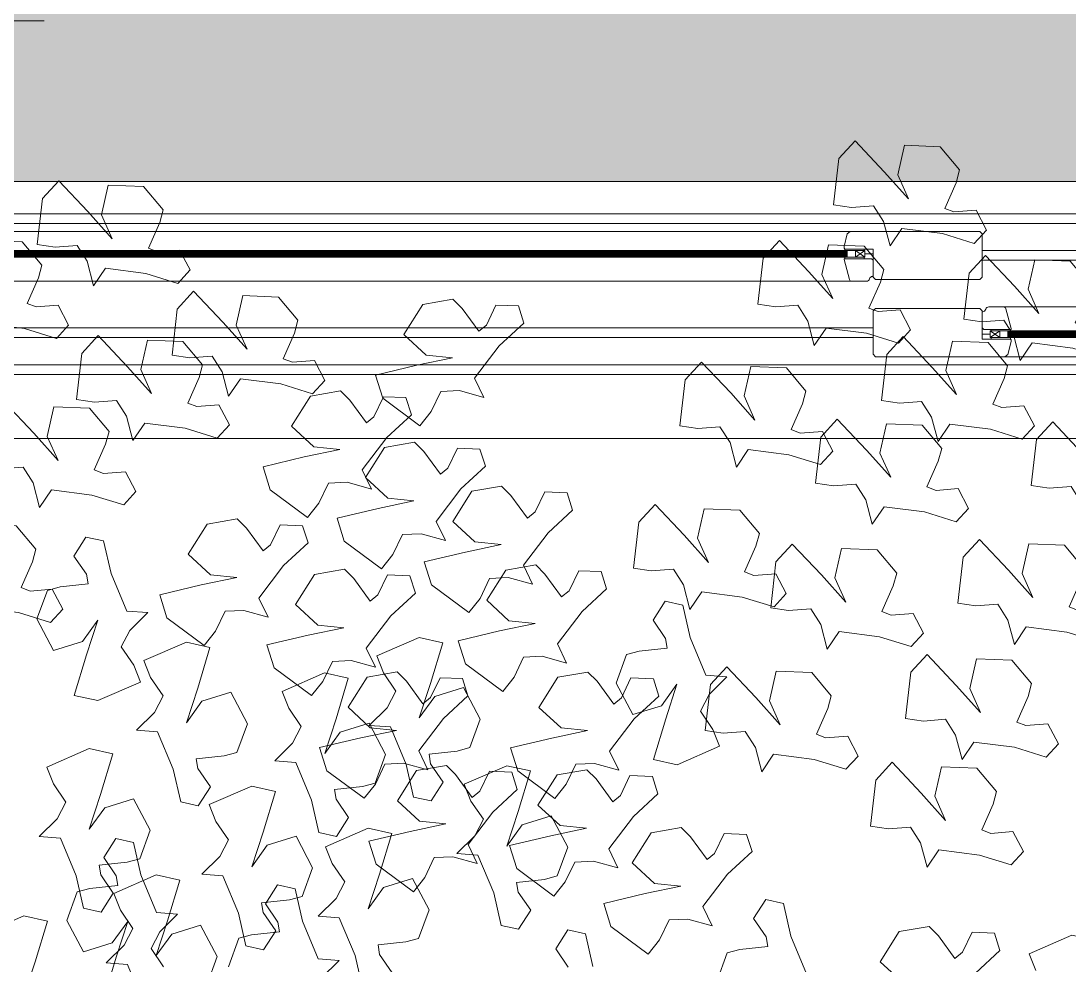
# Model space of a CAD drawing. Header units: metres. Extents: x 113 to 2416, y -346 to 476.
# Drawn here: x 222.397 to 223.05, y -167.516 to -166.929 of the extents above; entities that cross this region are included whole.
import ezdxf

# ---------------------------------------------------------------- set-up
doc = ezdxf.new("R2010")
doc.units = ezdxf.units.M
doc.linetypes.add('0', pattern=[0])
doc.layers.get('0').update_dxf_attribs({"color": 250, "linetype": '0', "lineweight": 20})
for name, color, linetype, lineweight in [('A-DOOR', 35, 'Continuous', 5), ('ARBOLES', 86, 'Continuous', 0), ('baños', 140, 'Continuous', 0), ('cristales', 131, 'Continuous', 0), ('SE-3', 253, 'Continuous', 5)]:
    doc.layers.add(name, color=color, linetype=linetype, lineweight=lineweight)
doc.styles.get("Standard").update_dxf_attribs({"font": 'arial.ttf', "height": 0.1875})

# ---------------------------------------------------------------- blocks, each defined once
blk = doc.blocks.new('TREES')
at = {"layer": 'ARBOLES', "color": 252, "true_color": 0x8da178}
for p, q in [((-0.02161, 0.17486), (-0.02471, 0.17078)), ((-0.01485, 0.16891), (-0.02161, 0.17486)), ((-0.01112, 0.1749), (-0.01194, 0.16854)), ((-0.00358, 0.17531), (-0.01112, 0.1749)), ((0.00101, 0.17078), (-0.00358, 0.17531)), ((-0.02471, 0.17078), (-0.02491, 0.16095)), ((0.00054, 0.16802), (0.00101, 0.17078)), ((-0.00918, 0.16367), (-0.01485, 0.16891)), ((-0.01194, 0.16854), (-0.00918, 0.16367)), ((-0.00134, 0.16237), (0.00054, 0.16802)), ((0.03271, 0.16734), (0.02961, 0.16326)), ((0.03947, 0.16139), (0.03271, 0.16734)), ((0.0432, 0.16738), (0.04237, 0.16102)), ((0.05074, 0.16779), (0.0432, 0.16738)), ((0.05533, 0.16326), (0.05074, 0.16779)), ((0.00066, 0.16182), (-0.00134, 0.16237)), ((0.00528, 0.16262), (0.00066, 0.16182)), ((0.00788, 0.15862), (0.00528, 0.16262)), ((0.02961, 0.16326), (0.02941, 0.15343)), ((0.05486, 0.1605), (0.05533, 0.16326)), ((-0.02491, 0.16095), (-0.02107, 0.16073)), ((-0.02107, 0.16073), (-0.01644, 0.16153)), ((-0.01644, 0.16153), (-0.014, 0.1584)), ((0.04514, 0.15615), (0.03947, 0.16139)), ((0.04237, 0.16102), (0.04514, 0.15615)), ((0.05297, 0.15485), (0.05486, 0.1605)), ((-0.014, 0.1584), (-0.01216, 0.15338)), ((0.00556, 0.15556), (0.00788, 0.15862)), ((-0.01216, 0.15338), (-0.01, 0.1573)), ((-0.01, 0.1573), (-0.00136, 0.15702)), ((-0.00136, 0.15702), (0.00556, 0.15556)), ((0.0262, 0.15372), (0.01866, 0.15331)), ((0.03079, 0.14919), (0.0262, 0.15372)), ((0.02941, 0.15343), (0.03325, 0.15321)), ((0.03325, 0.15321), (0.03788, 0.15401)), ((0.03788, 0.15401), (0.04032, 0.15089)), ((0.05497, 0.1543), (0.05297, 0.15485)), ((0.0596, 0.1551), (0.05497, 0.1543)), ((0.0622, 0.1511), (0.0596, 0.1551)), ((-0.03565, 0.15233), (-0.03874, 0.14824)), ((-0.02889, 0.14637), (-0.03565, 0.15233)), ((-0.02516, 0.15237), (-0.02598, 0.146)), ((-0.01762, 0.15277), (-0.02516, 0.15237)), ((-0.01303, 0.14824), (-0.01762, 0.15277)), ((0.00817, 0.15327), (0.00508, 0.14919)), ((0.01493, 0.14732), (0.00817, 0.15327)), ((0.01866, 0.15331), (0.01784, 0.14695)), ((0.00508, 0.14919), (0.00487, 0.13936)), ((0.03033, 0.14643), (0.03079, 0.14919)), ((0.04032, 0.15089), (0.04215, 0.14586)), ((0.04215, 0.14586), (0.04432, 0.14978)), ((0.04432, 0.14978), (0.05296, 0.1495)), ((0.05296, 0.1495), (0.05988, 0.14804)), ((0.05988, 0.14804), (0.0622, 0.1511)), ((-0.03874, 0.14824), (-0.03895, 0.13841)), ((-0.01349, 0.14549), (-0.01303, 0.14824)), ((0.02061, 0.14208), (0.01493, 0.14732)), ((0.01784, 0.14695), (0.02061, 0.14208)), ((0.07386, 0.14674), (0.07304, 0.14037)), ((0.0814, 0.14715), (0.07386, 0.14674)), ((0.08599, 0.14262), (0.0814, 0.14715)), ((-0.02321, 0.14113), (-0.02889, 0.14637)), ((-0.02598, 0.146), (-0.02321, 0.14113)), ((-0.01538, 0.13983), (-0.01349, 0.14549)), ((0.02844, 0.14078), (0.03033, 0.14643)), ((0.06337, 0.1467), (0.06028, 0.14261)), ((0.07013, 0.14075), (0.06337, 0.1467)), ((0.06028, 0.14261), (0.06008, 0.13278)), ((0.08553, 0.13986), (0.08599, 0.14262)), ((-0.00875, 0.14008), (-0.01338, 0.13928)), ((-0.00616, 0.13608), (-0.00875, 0.14008)), ((0.03044, 0.14023), (0.02844, 0.14078)), ((0.03507, 0.14103), (0.03044, 0.14023)), ((0.03766, 0.13703), (0.03507, 0.14103)), ((0.07581, 0.13551), (0.07013, 0.14075)), ((0.07304, 0.14037), (0.07581, 0.13551)), ((-0.03895, 0.13841), (-0.0351, 0.1382)), ((-0.0351, 0.1382), (-0.03048, 0.139)), ((-0.03048, 0.139), (-0.02803, 0.13587)), ((-0.01338, 0.13928), (-0.01538, 0.13983)), ((0.00487, 0.13936), (0.00872, 0.13914)), ((0.00872, 0.13914), (0.01334, 0.13994)), ((0.01334, 0.13994), (0.01579, 0.13681)), ((0.08364, 0.13421), (0.08553, 0.13986)), ((-0.02803, 0.13587), (-0.0262, 0.13084)), ((-0.00847, 0.13303), (-0.00616, 0.13608)), ((0.01579, 0.13681), (0.01762, 0.13179)), ((0.01762, 0.13179), (0.01978, 0.13571)), ((0.01978, 0.13571), (0.02843, 0.13543)), ((0.03535, 0.13397), (0.03766, 0.13703)), ((0.06212, 0.13588), (0.05458, 0.13547)), ((0.06671, 0.13135), (0.06212, 0.13588)), ((-0.10343, 0.13343), (-0.10965, 0.13172)), ((-0.10127, 0.13165), (-0.10343, 0.13343)), ((-0.0262, 0.13084), (-0.02404, 0.13476)), ((-0.02404, 0.13476), (-0.01539, 0.13448)), ((-0.01539, 0.13448), (-0.00847, 0.13303)), ((-0.00759, 0.13449), (-0.01069, 0.1304)), ((-0.00083, 0.12853), (-0.00759, 0.13449)), ((0.0029, 0.13452), (0.00207, 0.12816)), ((0.01044, 0.13493), (0.0029, 0.13452)), ((0.01502, 0.1304), (0.01044, 0.13493)), ((0.02843, 0.13543), (0.03535, 0.13397)), ((0.04409, 0.13543), (0.04099, 0.13135)), ((0.05085, 0.12948), (0.04409, 0.13543)), ((0.05458, 0.13547), (0.05376, 0.12911)), ((0.08564, 0.13366), (0.08364, 0.13421)), ((0.09027, 0.13446), (0.08564, 0.13366)), ((0.09286, 0.13046), (0.09027, 0.13446)), ((-0.10965, 0.13172), (-0.11306, 0.12498)), ((-0.09732, 0.12719), (-0.10127, 0.13165)), ((-0.09422, 0.13305), (-0.09584, 0.12864)), ((-0.08946, 0.1333), (-0.09422, 0.13305)), ((-0.08797, 0.12976), (-0.08946, 0.1333)), ((0.04099, 0.13135), (0.04079, 0.12152)), ((0.06008, 0.13278), (0.06392, 0.13257)), ((0.06392, 0.13257), (0.06855, 0.13337)), ((0.06624, 0.12859), (0.06671, 0.13135)), ((0.06855, 0.13337), (0.07099, 0.13024)), ((-0.0927, 0.1245), (-0.08797, 0.12976)), ((-0.01069, 0.1304), (-0.01089, 0.12057)), ((0.01456, 0.12764), (0.01502, 0.1304)), ((0.05652, 0.12424), (0.05085, 0.12948)), ((0.05376, 0.12911), (0.05652, 0.12424)), ((0.07099, 0.13024), (0.07282, 0.12521)), ((0.07282, 0.12521), (0.07499, 0.12914)), ((0.07499, 0.12914), (0.08363, 0.12886)), ((0.09055, 0.1274), (0.09286, 0.13046)), ((-0.09584, 0.12864), (-0.09732, 0.12719)), ((0.00484, 0.12329), (-0.00083, 0.12853)), ((0.00207, 0.12816), (0.00484, 0.12329)), ((0.01267, 0.12199), (0.01456, 0.12764)), ((0.06436, 0.12294), (0.06624, 0.12859)), ((0.08363, 0.12886), (0.09055, 0.1274)), ((-0.11306, 0.12498), (-0.10796, 0.12109)), ((-0.09726, 0.11716), (-0.0927, 0.1245)), ((-0.04966, 0.12511), (-0.05276, 0.12102)), ((-0.0429, 0.11916), (-0.04966, 0.12511)), ((-0.03917, 0.12515), (-0.04, 0.11878)), ((-0.03163, 0.12556), (-0.03917, 0.12515)), ((-0.02704, 0.12103), (-0.03163, 0.12556)), ((0.06636, 0.12239), (0.06436, 0.12294)), ((0.07098, 0.12319), (0.06636, 0.12239)), ((0.07358, 0.11919), (0.07098, 0.12319)), ((-0.10236, 0.12105), (-0.10974, 0.11876)), ((-0.10796, 0.12109), (-0.10236, 0.12105)), ((-0.05276, 0.12102), (-0.05296, 0.11119)), ((-0.02751, 0.11827), (-0.02704, 0.12103)), ((-0.01089, 0.12057), (-0.00705, 0.12035)), ((-0.00705, 0.12035), (-0.00242, 0.12116)), ((-0.00242, 0.12116), (0.00002, 0.11803)), ((0.01467, 0.12144), (0.01267, 0.12199)), ((0.0193, 0.12224), (0.01467, 0.12144)), ((0.02189, 0.11824), (0.0193, 0.12224)), ((0.04079, 0.12152), (0.04463, 0.1213)), ((0.04463, 0.1213), (0.04926, 0.1221)), ((0.04926, 0.1221), (0.0517, 0.11897)), ((-0.10974, 0.11876), (-0.11827, 0.11588)), ((-0.03723, 0.11392), (-0.0429, 0.11916)), ((-0.04, 0.11878), (-0.03723, 0.11392)), ((-0.0294, 0.11262), (-0.02751, 0.11827)), ((0.00002, 0.11803), (0.00185, 0.113)), ((0.01958, 0.11519), (0.02189, 0.11824)), ((0.02569, 0.11947), (0.02259, 0.11538)), ((0.03245, 0.11351), (0.02569, 0.11947)), ((0.03618, 0.11951), (0.03536, 0.11314)), ((0.04372, 0.11991), (0.03618, 0.11951)), ((0.04831, 0.11538), (0.04372, 0.11991)), ((0.0517, 0.11897), (0.05354, 0.11394)), ((0.05354, 0.11394), (0.0557, 0.11787)), ((0.0557, 0.11787), (0.06434, 0.11759)), ((0.07126, 0.11613), (0.07358, 0.11919)), ((-0.11827, 0.11588), (-0.11628, 0.11116)), ((-0.09494, 0.11332), (-0.09726, 0.11716)), ((-0.01986, 0.11572), (-0.02296, 0.11163)), ((-0.0131, 0.10977), (-0.01986, 0.11572)), ((-0.00937, 0.11576), (-0.01019, 0.10939)), ((-0.00183, 0.11616), (-0.00937, 0.11576)), ((0.00276, 0.11163), (-0.00183, 0.11616)), ((0.00185, 0.113), (0.00402, 0.11692)), ((0.00402, 0.11692), (0.01266, 0.11664)), ((0.01266, 0.11664), (0.01958, 0.11519)), ((0.06434, 0.11759), (0.07126, 0.11613)), ((-0.10577, 0.10929), (-0.10414, 0.11369)), ((-0.10414, 0.11369), (-0.10021, 0.11425)), ((-0.10021, 0.11425), (-0.09494, 0.11332)), ((0.02259, 0.11538), (0.02239, 0.10555)), ((0.03812, 0.10827), (0.03245, 0.11351)), ((0.04784, 0.11263), (0.04831, 0.11538)), ((-0.12535, 0.11184), (-0.13157, 0.11013)), ((-0.12319, 0.11006), (-0.12535, 0.11184)), ((-0.11614, 0.11146), (-0.11776, 0.10705)), ((-0.11628, 0.11116), (-0.10787, 0.10607)), ((-0.11138, 0.11171), (-0.11614, 0.11146)), ((-0.10989, 0.10817), (-0.11138, 0.11171)), ((-0.05296, 0.11119), (-0.04912, 0.11098)), ((-0.04912, 0.11098), (-0.04449, 0.11178)), ((-0.04449, 0.11178), (-0.04205, 0.10865)), ((-0.0274, 0.11207), (-0.0294, 0.11262)), ((-0.02277, 0.11287), (-0.0274, 0.11207)), ((-0.02296, 0.11163), (-0.02316, 0.1018)), ((-0.02017, 0.10887), (-0.02277, 0.11287)), ((0.00229, 0.10888), (0.00276, 0.11163)), ((0.03536, 0.11314), (0.03812, 0.10827)), ((0.04596, 0.10697), (0.04784, 0.11263)), ((-0.13157, 0.11013), (-0.13498, 0.10339)), ((-0.11924, 0.1056), (-0.12319, 0.11006)), ((-0.10787, 0.10607), (-0.10577, 0.10929)), ((-0.00743, 0.10452), (-0.0131, 0.10977)), ((-0.01019, 0.10939), (-0.00743, 0.10452)), ((-0.11776, 0.10705), (-0.11924, 0.1056)), ((-0.11462, 0.10291), (-0.10989, 0.10817)), ((-0.04205, 0.10865), (-0.04022, 0.10362)), ((-0.04022, 0.10362), (-0.03805, 0.10755)), ((-0.03805, 0.10755), (-0.02941, 0.10727)), ((-0.02941, 0.10727), (-0.02249, 0.10581)), ((-0.02249, 0.10581), (-0.02017, 0.10887)), ((0.00041, 0.10322), (0.00229, 0.10888)), ((0.04795, 0.10642), (0.04596, 0.10697)), ((0.05258, 0.10722), (0.04795, 0.10642)), ((0.05518, 0.10322), (0.05258, 0.10722)), ((0.02239, 0.10555), (0.02623, 0.10534)), ((0.02623, 0.10534), (0.03086, 0.10614)), ((0.03086, 0.10614), (0.0333, 0.10301)), ((-0.13498, 0.10339), (-0.12988, 0.0995)), ((-0.11918, 0.09557), (-0.11462, 0.10291)), ((-0.10869, 0.10246), (-0.11491, 0.10075)), ((-0.10654, 0.10068), (-0.10869, 0.10246)), ((-0.09473, 0.10233), (-0.09949, 0.10209)), ((-0.09324, 0.0988), (-0.09473, 0.10233)), ((-0.01932, 0.10159), (-0.01469, 0.10239)), ((-0.01469, 0.10239), (-0.01225, 0.09926)), ((0.0024, 0.10267), (0.00041, 0.10322)), ((0.00703, 0.10347), (0.0024, 0.10267)), ((0.00963, 0.09947), (0.00703, 0.10347)), ((0.0333, 0.10301), (0.03514, 0.09798)), ((0.05286, 0.10017), (0.05518, 0.10322)), ((-0.11491, 0.10075), (-0.11833, 0.09402)), ((-0.10259, 0.09622), (-0.10654, 0.10068)), ((-0.09949, 0.10209), (-0.10111, 0.09768)), ((-0.02316, 0.1018), (-0.01932, 0.10159)), ((0.03514, 0.09798), (0.0373, 0.1019)), ((0.0373, 0.1019), (0.04594, 0.10162)), ((0.04594, 0.10162), (0.05286, 0.10017)), ((-0.12428, 0.09946), (-0.13166, 0.09717)), ((-0.12988, 0.0995), (-0.12428, 0.09946)), ((-0.09796, 0.09354), (-0.09324, 0.0988)), ((-0.01225, 0.09926), (-0.01041, 0.09423)), ((-0.01041, 0.09423), (-0.00825, 0.09816)), ((-0.00825, 0.09816), (0.00039, 0.09787)), ((0.00039, 0.09787), (0.00731, 0.09642)), ((0.00731, 0.09642), (0.00963, 0.09947)), ((-0.13166, 0.09717), (-0.14019, 0.09429)), ((-0.10111, 0.09768), (-0.10259, 0.09622)), ((-0.14019, 0.09429), (-0.1382, 0.08957)), ((-0.11686, 0.09173), (-0.11918, 0.09557)), ((-0.11833, 0.09402), (-0.11323, 0.09013)), ((-0.10253, 0.08619), (-0.09796, 0.09354)), ((-0.08941, 0.09494), (-0.09563, 0.09324)), ((-0.08726, 0.09316), (-0.08941, 0.09494)), ((-0.08021, 0.09457), (-0.08183, 0.09016)), ((-0.07545, 0.09481), (-0.08021, 0.09457)), ((-0.07396, 0.09128), (-0.07545, 0.09481)), ((-0.05666, 0.09413), (-0.05976, 0.09004)), ((-0.0499, 0.08818), (-0.05666, 0.09413)), ((-0.04617, 0.09417), (-0.04699, 0.0878)), ((-0.03863, 0.09457), (-0.04617, 0.09417)), ((-0.03404, 0.09004), (-0.03863, 0.09457)), ((0.03059, 0.09363), (0.02305, 0.09322)), ((0.03517, 0.08909), (0.03059, 0.09363)), ((-0.12768, 0.0877), (-0.12606, 0.0921)), ((-0.12606, 0.0921), (-0.12213, 0.09266)), ((-0.12213, 0.09266), (-0.11686, 0.09173)), ((-0.09563, 0.09324), (-0.09905, 0.0865)), ((-0.0833, 0.0887), (-0.08726, 0.09316)), ((-0.07868, 0.08602), (-0.07396, 0.09128)), ((0.01256, 0.09318), (0.00946, 0.08909)), ((0.01932, 0.08723), (0.01256, 0.09318)), ((0.02305, 0.09322), (0.02222, 0.08685)), ((0.04553, 0.09265), (0.04337, 0.0884)), ((0.04934, 0.09217), (0.04553, 0.09265)), ((0.05154, 0.08545), (0.04934, 0.09217)), ((-0.1382, 0.08957), (-0.12979, 0.08448)), ((-0.10763, 0.09009), (-0.11501, 0.08779)), ((-0.11323, 0.09013), (-0.10763, 0.09009)), ((-0.08183, 0.09016), (-0.0833, 0.0887)), ((-0.05976, 0.09004), (-0.05996, 0.08021)), ((-0.03451, 0.08729), (-0.03404, 0.09004)), ((-0.00885, 0.08893), (-0.01639, 0.08852)), ((-0.00426, 0.0844), (-0.00885, 0.08893)), ((0.00946, 0.08909), (0.00926, 0.07926)), ((0.03471, 0.08634), (0.03517, 0.08909)), ((-0.12979, 0.08448), (-0.12768, 0.0877)), ((-0.11501, 0.08779), (-0.12354, 0.08492)), ((-0.04423, 0.08293), (-0.0499, 0.08818)), ((-0.04699, 0.0878), (-0.04423, 0.08293)), ((-0.03639, 0.08163), (-0.03451, 0.08729)), ((-0.02688, 0.08848), (-0.02998, 0.0844)), ((-0.02012, 0.08253), (-0.02688, 0.08848)), ((-0.01639, 0.08852), (-0.01721, 0.08216)), ((0.02499, 0.08198), (0.01932, 0.08723)), ((0.02222, 0.08685), (0.02499, 0.08198)), ((0.04337, 0.0884), (0.04638, 0.08479)), ((-0.12354, 0.08492), (-0.12155, 0.08019)), ((-0.10021, 0.08235), (-0.10253, 0.08619)), ((-0.09905, 0.0865), (-0.09394, 0.08261)), ((-0.08324, 0.07867), (-0.07868, 0.08602)), ((0.03282, 0.08069), (0.03471, 0.08634)), ((0.04638, 0.08479), (0.0469, 0.08279)), ((0.05561, 0.07782), (0.05154, 0.08545)), ((-0.14461, 0.08275), (-0.15083, 0.08104)), ((-0.14246, 0.08097), (-0.14461, 0.08275)), ((-0.13541, 0.08237), (-0.13703, 0.07796)), ((-0.13065, 0.08262), (-0.13541, 0.08237)), ((-0.12916, 0.07909), (-0.13065, 0.08262)), ((-0.11103, 0.07832), (-0.10941, 0.08273)), ((-0.10941, 0.08273), (-0.10548, 0.08328)), ((-0.10548, 0.08328), (-0.10021, 0.08235)), ((-0.08835, 0.08257), (-0.09572, 0.08028)), ((-0.09394, 0.08261), (-0.08835, 0.08257)), ((-0.02998, 0.0844), (-0.03018, 0.07457)), ((-0.01445, 0.07729), (-0.02012, 0.08253)), ((-0.00472, 0.08164), (-0.00426, 0.0844)), ((0.0469, 0.08279), (0.04106, 0.08159)), ((-0.15083, 0.08104), (-0.15425, 0.07431)), ((-0.13851, 0.07651), (-0.14246, 0.08097)), ((-0.12155, 0.08019), (-0.11314, 0.0751)), ((-0.09572, 0.08028), (-0.10426, 0.0774)), ((-0.05996, 0.08021), (-0.05612, 0.08)), ((-0.05612, 0.08), (-0.05149, 0.0808)), ((-0.05149, 0.0808), (-0.04905, 0.07767)), ((-0.0344, 0.08108), (-0.03639, 0.08163)), ((-0.02977, 0.08188), (-0.0344, 0.08108)), ((-0.02717, 0.07788), (-0.02977, 0.08188)), ((-0.01721, 0.08216), (-0.01445, 0.07729)), ((-0.00661, 0.07599), (-0.00472, 0.08164)), ((0.03482, 0.08013), (0.03282, 0.08069)), ((0.03945, 0.08094), (0.03482, 0.08013)), ((0.03844, 0.08062), (0.03681, 0.07438)), ((0.04106, 0.08159), (0.03844, 0.08062)), ((0.04205, 0.07694), (0.03945, 0.08094)), ((-0.13703, 0.07796), (-0.13851, 0.07651)), ((-0.13388, 0.07382), (-0.12916, 0.07909)), ((-0.11314, 0.0751), (-0.11103, 0.07832)), ((-0.08066, 0.07898), (-0.08688, 0.07727)), ((-0.08093, 0.07484), (-0.08324, 0.07867)), ((-0.07851, 0.0772), (-0.08066, 0.07898)), ((-0.07146, 0.0786), (-0.07308, 0.07419)), ((-0.0667, 0.07885), (-0.07146, 0.0786)), ((-0.06521, 0.07532), (-0.0667, 0.07885)), ((-0.02949, 0.07483), (-0.02717, 0.07788)), ((0.00926, 0.07926), (0.0131, 0.07905)), ((0.0131, 0.07905), (0.01773, 0.07985)), ((0.01773, 0.07985), (0.02017, 0.07672)), ((0.0601, 0.07791), (0.05561, 0.07782)), ((0.05666, 0.07381), (0.0601, 0.07791)), ((0.11789, 0.07807), (0.10928, 0.07333)), ((0.12298, 0.07743), (0.11789, 0.07807)), ((-0.10426, 0.0774), (-0.10227, 0.07267)), ((-0.08688, 0.07727), (-0.0903, 0.07054)), ((-0.09013, 0.07521), (-0.0862, 0.07576)), ((-0.0862, 0.07576), (-0.08093, 0.07484)), ((-0.07456, 0.07274), (-0.07851, 0.0772)), ((-0.04905, 0.07767), (-0.04722, 0.07264)), ((-0.04722, 0.07264), (-0.04505, 0.07657)), ((-0.04505, 0.07657), (-0.03641, 0.07628)), ((-0.03641, 0.07628), (-0.02949, 0.07483)), ((-0.00461, 0.07544), (-0.00661, 0.07599)), ((0.00002, 0.07624), (-0.00461, 0.07544)), ((0.00261, 0.07224), (0.00002, 0.07624)), ((0.02017, 0.07672), (0.022, 0.07169)), ((0.022, 0.07169), (0.02417, 0.07562)), ((0.02417, 0.07562), (0.03281, 0.07534)), ((0.03973, 0.07388), (0.04205, 0.07694)), ((0.12121, 0.0686), (0.12298, 0.07743)), ((-0.15425, 0.07431), (-0.14915, 0.07041)), ((-0.13844, 0.06648), (-0.13388, 0.07382)), ((-0.12096, 0.07428), (-0.12718, 0.07257)), ((-0.11881, 0.0725), (-0.12096, 0.07428)), ((-0.11176, 0.0739), (-0.11338, 0.0695)), ((-0.107, 0.07415), (-0.11176, 0.0739)), ((-0.10551, 0.07062), (-0.107, 0.07415)), ((-0.09175, 0.0708), (-0.09013, 0.07521)), ((-0.07308, 0.07419), (-0.07456, 0.07274)), ((-0.06993, 0.07005), (-0.06521, 0.07532)), ((-0.0526, 0.07388), (-0.05477, 0.06963)), ((-0.0488, 0.0734), (-0.0526, 0.07388)), ((-0.0466, 0.06668), (-0.0488, 0.0734)), ((-0.03018, 0.07457), (-0.02634, 0.07435)), ((-0.02634, 0.07435), (-0.02171, 0.07515)), ((-0.02171, 0.07515), (-0.01926, 0.07202)), ((0.03281, 0.07534), (0.03973, 0.07388)), ((0.03681, 0.07438), (0.04093, 0.06805)), ((0.04686, 0.07052), (0.04969, 0.07535)), ((0.04969, 0.07535), (0.04799, 0.06782)), ((0.05517, 0.07013), (0.05666, 0.07381)), ((-0.12718, 0.07257), (-0.1306, 0.06584)), ((-0.11486, 0.06804), (-0.11881, 0.0725)), ((-0.10227, 0.07267), (-0.09385, 0.06758)), ((-0.01926, 0.07202), (-0.01743, 0.06699)), ((0.00029, 0.06918), (0.00261, 0.07224)), ((0.06883, 0.07244), (0.06021, 0.0677)), ((0.07391, 0.0718), (0.06883, 0.07244)), ((0.07214, 0.06297), (0.07391, 0.0718)), ((0.10928, 0.07333), (0.11102, 0.06989)), ((-0.14355, 0.07037), (-0.15093, 0.06808)), ((-0.14915, 0.07041), (-0.14355, 0.07037)), ((-0.11338, 0.0695), (-0.11486, 0.06804)), ((-0.11023, 0.06535), (-0.10551, 0.07062)), ((-0.09385, 0.06758), (-0.09175, 0.0708)), ((-0.0903, 0.07054), (-0.0852, 0.06664)), ((-0.07449, 0.06271), (-0.06993, 0.07005)), ((-0.05477, 0.06963), (-0.05176, 0.06602)), ((-0.01743, 0.06699), (-0.01527, 0.07092)), ((-0.01527, 0.07092), (-0.00663, 0.07064)), ((-0.00663, 0.07064), (0.00029, 0.06918)), ((0.04093, 0.06805), (0.04686, 0.07052)), ((0.05818, 0.06652), (0.05517, 0.07013)), ((0.11102, 0.06989), (0.11402, 0.06628)), ((-0.15093, 0.06808), (-0.15946, 0.0652)), ((0.00379, 0.06784), (0.00069, 0.06375)), ((0.01055, 0.06189), (0.00379, 0.06784)), ((0.01428, 0.06788), (0.01346, 0.06151)), ((0.02182, 0.06829), (0.01428, 0.06788)), ((0.02641, 0.06375), (0.02182, 0.06829)), ((0.04799, 0.06782), (0.04621, 0.05899)), ((0.06021, 0.0677), (0.06195, 0.06427)), ((0.09863, 0.06869), (0.09001, 0.06395)), ((0.10372, 0.06805), (0.09863, 0.06869)), ((0.10194, 0.05922), (0.10372, 0.06805)), ((0.1195, 0.06106), (0.12121, 0.0686)), ((0.12826, 0.06836), (0.12234, 0.06589)), ((0.13238, 0.06204), (0.12826, 0.06836)), ((-0.15946, 0.0652), (-0.15747, 0.06048)), ((-0.13613, 0.06264), (-0.13844, 0.06648)), ((-0.1306, 0.06584), (-0.1255, 0.06194)), ((-0.1148, 0.05801), (-0.11023, 0.06535)), ((-0.0796, 0.0666), (-0.08697, 0.06431)), ((-0.0852, 0.06664), (-0.0796, 0.0666)), ((-0.05176, 0.06602), (-0.05124, 0.06402)), ((-0.04252, 0.05906), (-0.0466, 0.06668)), ((0.05991, 0.06309), (0.05818, 0.06652)), ((0.11402, 0.06628), (0.11254, 0.0626)), ((0.12234, 0.06589), (0.1195, 0.06106)), ((-0.14695, 0.05861), (-0.14533, 0.06302)), ((-0.14533, 0.06302), (-0.1414, 0.06357)), ((-0.1414, 0.06357), (-0.13613, 0.06264)), ((-0.08697, 0.06431), (-0.09551, 0.06143)), ((-0.07218, 0.05887), (-0.07449, 0.06271)), ((-0.05708, 0.06282), (-0.0597, 0.06185)), ((-0.05124, 0.06402), (-0.05708, 0.06282)), ((0.00069, 0.06375), (0.00049, 0.05392)), ((0.02594, 0.061), (0.02641, 0.06375)), ((0.0513, 0.05835), (0.05991, 0.06309)), ((0.06195, 0.06427), (0.06496, 0.06066)), ((0.07044, 0.05544), (0.07214, 0.06297)), ((0.07919, 0.06274), (0.07327, 0.06027)), ((0.08332, 0.05641), (0.07919, 0.06274)), ((0.09001, 0.06395), (0.09175, 0.06052)), ((0.11254, 0.0626), (0.1091, 0.0585)), ((-0.15747, 0.06048), (-0.14906, 0.05539)), ((-0.1199, 0.0619), (-0.12728, 0.05961)), ((-0.1255, 0.06194), (-0.1199, 0.0619)), ((-0.09551, 0.06143), (-0.09352, 0.05671)), ((-0.0597, 0.06185), (-0.06133, 0.05561)), ((-0.03826, 0.06127), (-0.04136, 0.05718)), ((-0.0315, 0.05532), (-0.03826, 0.06127)), ((-0.02777, 0.06131), (-0.02859, 0.05494)), ((-0.02023, 0.06172), (-0.02777, 0.06131)), ((-0.01564, 0.05718), (-0.02023, 0.06172)), ((0.01622, 0.05665), (0.01055, 0.06189)), ((0.01346, 0.06151), (0.01622, 0.05665)), ((0.02406, 0.05535), (0.02594, 0.061)), ((0.06496, 0.06066), (0.06347, 0.05698)), ((0.07327, 0.06027), (0.07044, 0.05544)), ((0.09175, 0.06052), (0.09476, 0.05691)), ((0.13075, 0.0558), (0.13238, 0.06204)), ((-0.14906, 0.05539), (-0.14695, 0.05861)), ((-0.12728, 0.05961), (-0.13581, 0.05674)), ((-0.11248, 0.05417), (-0.1148, 0.05801)), ((-0.083, 0.05484), (-0.08138, 0.05925)), ((-0.08138, 0.05925), (-0.07745, 0.0598)), ((-0.07745, 0.0598), (-0.07218, 0.05887)), ((-0.03804, 0.05914), (-0.04252, 0.05906)), ((-0.04148, 0.05504), (-0.03804, 0.05914)), ((0.04621, 0.05899), (0.0513, 0.05835)), ((0.10024, 0.05169), (0.10194, 0.05922)), ((0.109, 0.05899), (0.10307, 0.05652)), ((0.11312, 0.05266), (0.109, 0.05899)), ((0.1091, 0.0585), (0.11358, 0.05859)), ((0.11358, 0.05859), (0.11766, 0.05097)), ((-0.13581, 0.05674), (-0.13382, 0.05201)), ((-0.09352, 0.05671), (-0.08511, 0.05162)), ((-0.07373, 0.05568), (-0.07715, 0.04895)), ((-0.06751, 0.05739), (-0.07373, 0.05568)), ((-0.06536, 0.05561), (-0.06751, 0.05739)), ((-0.0614, 0.05115), (-0.06536, 0.05561)), ((-0.06133, 0.05561), (-0.0572, 0.04928)), ((-0.05831, 0.05701), (-0.05993, 0.0526)), ((-0.05355, 0.05726), (-0.05831, 0.05701)), ((-0.05206, 0.05373), (-0.05355, 0.05726)), ((-0.05128, 0.05175), (-0.04845, 0.05658)), ((-0.04845, 0.05658), (-0.05015, 0.04905)), ((-0.04136, 0.05718), (-0.04156, 0.04735)), ((-0.01611, 0.05443), (-0.01564, 0.05718)), ((0.03068, 0.0556), (0.02605, 0.0548)), ((0.03328, 0.0516), (0.03068, 0.0556)), ((0.06347, 0.05698), (0.06003, 0.05288)), ((0.08168, 0.05017), (0.08332, 0.05641)), ((0.09476, 0.05691), (0.09327, 0.05323)), ((0.10307, 0.05652), (0.10024, 0.05169)), ((0.12814, 0.05482), (0.13075, 0.0558)), ((-0.1233, 0.05014), (-0.12168, 0.05455)), ((-0.12168, 0.05455), (-0.11775, 0.0551)), ((-0.11775, 0.0551), (-0.11248, 0.05417)), ((-0.10781, 0.05364), (-0.11403, 0.05193)), ((-0.10566, 0.05186), (-0.10781, 0.05364)), ((-0.09385, 0.05351), (-0.09861, 0.05326)), ((-0.09236, 0.04998), (-0.09385, 0.05351)), ((-0.08511, 0.05162), (-0.083, 0.05484)), ((-0.05678, 0.04846), (-0.05206, 0.05373)), ((-0.04297, 0.05136), (-0.04148, 0.05504)), ((-0.02583, 0.05007), (-0.0315, 0.05532)), ((-0.02859, 0.05494), (-0.02583, 0.05007)), ((-0.01799, 0.04878), (-0.01611, 0.05443)), ((0.00049, 0.05392), (0.00433, 0.05371)), ((0.00433, 0.05371), (0.00896, 0.05451)), ((0.00896, 0.05451), (0.0114, 0.05138)), ((0.02605, 0.0548), (0.02406, 0.05535)), ((0.1223, 0.05363), (0.12814, 0.05482)), ((0.12282, 0.05162), (0.1223, 0.05363)), ((-0.13382, 0.05201), (-0.12541, 0.04692)), ((-0.11403, 0.05193), (-0.11745, 0.0452)), ((-0.1017, 0.0474), (-0.10566, 0.05186)), ((-0.09861, 0.05326), (-0.10023, 0.04885)), ((-0.05993, 0.0526), (-0.0614, 0.05115)), ((-0.0572, 0.04928), (-0.05128, 0.05175)), ((-0.03996, 0.04775), (-0.04297, 0.05136)), ((0.0114, 0.05138), (0.01324, 0.04635)), ((0.03096, 0.04854), (0.03328, 0.0516)), ((0.06003, 0.05288), (0.06451, 0.05297)), ((0.06451, 0.05297), (0.06859, 0.04534)), ((0.09327, 0.05323), (0.08983, 0.04913)), ((0.11149, 0.04642), (0.11312, 0.05266)), ((0.12583, 0.04801), (0.12282, 0.05162)), ((0.13893, 0.05273), (0.13031, 0.04799)), ((0.14402, 0.05209), (0.13893, 0.05273)), ((0.14224, 0.04326), (0.14402, 0.05209)), ((-0.12541, 0.04692), (-0.1233, 0.05014)), ((-0.09708, 0.04471), (-0.09236, 0.04998)), ((-0.07715, 0.04895), (-0.07204, 0.04505)), ((-0.05015, 0.04905), (-0.05193, 0.04022)), ((-0.01137, 0.04902), (-0.016, 0.04822)), ((-0.00877, 0.04502), (-0.01137, 0.04902)), ((0.01324, 0.04635), (0.0154, 0.05028)), ((0.0154, 0.05028), (0.02404, 0.05)), ((0.02404, 0.05), (0.03096, 0.04854)), ((0.07323, 0.048), (0.07907, 0.0492)), ((0.07907, 0.0492), (0.08168, 0.05017)), ((0.08983, 0.04913), (0.09431, 0.04922)), ((0.09431, 0.04922), (0.09839, 0.04159)), ((0.11766, 0.05097), (0.11986, 0.04424)), ((-0.10023, 0.04885), (-0.1017, 0.0474)), ((-0.06134, 0.04112), (-0.05678, 0.04846)), ((-0.04156, 0.04735), (-0.03772, 0.04714)), ((-0.03822, 0.04432), (-0.03996, 0.04775)), ((-0.03772, 0.04714), (-0.03309, 0.04794)), ((-0.03309, 0.04794), (-0.03065, 0.04481)), ((-0.016, 0.04822), (-0.01799, 0.04878)), ((0.05043, 0.04803), (0.04181, 0.04329)), ((0.05551, 0.04739), (0.05043, 0.04803)), ((0.05374, 0.03856), (0.05551, 0.04739)), ((0.07375, 0.046), (0.07323, 0.048)), ((0.12366, 0.04377), (0.12583, 0.04801)), ((0.13031, 0.04799), (0.13205, 0.04455)), ((-0.11745, 0.0452), (-0.11235, 0.0413)), ((-0.10164, 0.03737), (-0.09708, 0.04471)), ((-0.06645, 0.04501), (-0.07382, 0.04272)), ((-0.07204, 0.04505), (-0.06645, 0.04501)), ((-0.03065, 0.04481), (-0.02881, 0.03978)), ((-0.01109, 0.04197), (-0.00877, 0.04502)), ((0.01657, 0.04482), (0.00903, 0.04442)), ((0.02116, 0.04029), (0.01657, 0.04482)), ((0.06859, 0.04534), (0.07079, 0.03862)), ((0.07676, 0.04239), (0.07375, 0.046)), ((0.10303, 0.04425), (0.10887, 0.04545)), ((0.10887, 0.04545), (0.11149, 0.04642)), ((0.13205, 0.04455), (0.13506, 0.04094)), ((-0.07382, 0.04272), (-0.08236, 0.03984)), ((-0.04684, 0.03958), (-0.03822, 0.04432)), ((-0.02881, 0.03978), (-0.02665, 0.04371)), ((-0.02665, 0.04371), (-0.01801, 0.04343)), ((-0.01801, 0.04343), (-0.01109, 0.04197)), ((-0.00146, 0.04438), (-0.00456, 0.04029)), ((0.0053, 0.03842), (-0.00146, 0.04438)), ((0.00903, 0.04442), (0.00821, 0.03805)), ((0.04181, 0.04329), (0.04355, 0.03986)), ((0.07459, 0.03814), (0.07676, 0.04239)), ((0.08548, 0.04333), (0.07686, 0.03859)), ((0.09057, 0.04269), (0.08548, 0.04333)), ((0.08879, 0.03386), (0.09057, 0.04269)), ((0.10355, 0.04225), (0.10303, 0.04425)), ((0.10656, 0.03864), (0.10355, 0.04225)), ((0.11986, 0.04424), (0.12366, 0.04377)), ((0.14054, 0.03572), (0.14224, 0.04326)), ((0.1493, 0.04302), (0.14337, 0.04055)), ((0.15342, 0.0367), (0.1493, 0.04302)), ((-0.10675, 0.04126), (-0.11412, 0.03897)), ((-0.11235, 0.0413), (-0.10675, 0.04126)), ((-0.05903, 0.03728), (-0.06134, 0.04112)), ((-0.05193, 0.04022), (-0.04684, 0.03958)), ((-0.00456, 0.04029), (-0.00476, 0.03046)), ((0.02069, 0.03754), (0.02116, 0.04029)), ((0.09839, 0.04159), (0.10059, 0.03487)), ((0.13506, 0.04094), (0.13357, 0.03726)), ((0.14337, 0.04055), (0.14054, 0.03572)), ((-0.11412, 0.03897), (-0.12266, 0.03609)), ((-0.08236, 0.03984), (-0.08037, 0.03512)), ((-0.06823, 0.03766), (-0.0643, 0.03821)), ((-0.0643, 0.03821), (-0.05903, 0.03728)), ((0.01097, 0.03318), (0.0053, 0.03842)), ((0.00821, 0.03805), (0.01097, 0.03318)), ((0.04355, 0.03986), (0.04656, 0.03625)), ((0.05203, 0.03103), (0.05374, 0.03856)), ((0.06079, 0.03833), (0.05487, 0.03585)), ((0.06491, 0.032), (0.06079, 0.03833)), ((0.07079, 0.03862), (0.07459, 0.03814)), ((0.07686, 0.03859), (0.0786, 0.03516)), ((0.10439, 0.03439), (0.10656, 0.03864)), ((-0.12266, 0.03609), (-0.12067, 0.03137)), ((-0.09933, 0.03353), (-0.10164, 0.03737)), ((-0.06576, 0.03674), (-0.07198, 0.03504)), ((-0.06985, 0.03325), (-0.06823, 0.03766)), ((-0.06361, 0.03497), (-0.06576, 0.03674)), ((-0.05656, 0.03637), (-0.05818, 0.03196)), ((-0.0518, 0.03662), (-0.05656, 0.03637)), ((-0.05031, 0.03308), (-0.0518, 0.03662)), ((0.01881, 0.03188), (0.02069, 0.03754)), ((0.04656, 0.03625), (0.04507, 0.03257)), ((0.05487, 0.03585), (0.05203, 0.03103)), ((0.1109, 0.03676), (0.10228, 0.03202)), ((0.11598, 0.03612), (0.1109, 0.03676)), ((0.11421, 0.02729), (0.11598, 0.03612)), ((0.13357, 0.03726), (0.13013, 0.03316)), ((0.15179, 0.03046), (0.15342, 0.0367)), ((-0.11015, 0.0295), (-0.10853, 0.03391)), ((-0.10853, 0.03391), (-0.1046, 0.03446)), ((-0.1046, 0.03446), (-0.09933, 0.03353)), ((-0.09554, 0.03487), (-0.10176, 0.03316)), ((-0.09339, 0.03309), (-0.09554, 0.03487)), ((-0.08634, 0.03449), (-0.08796, 0.03009)), ((-0.08158, 0.03474), (-0.08634, 0.03449)), ((-0.08009, 0.03121), (-0.08158, 0.03474)), ((-0.08037, 0.03512), (-0.07195, 0.03003)), ((-0.07198, 0.03504), (-0.0754, 0.0283)), ((-0.05965, 0.03051), (-0.06361, 0.03497)), ((0.0786, 0.03516), (0.08161, 0.03155)), ((0.08709, 0.02633), (0.08879, 0.03386)), ((0.09584, 0.03363), (0.08992, 0.03116)), ((0.09997, 0.0273), (0.09584, 0.03363)), ((0.10059, 0.03487), (0.10439, 0.03439)), ((-0.12067, 0.03137), (-0.11226, 0.02628)), ((-0.10176, 0.03316), (-0.10518, 0.02643)), ((-0.08944, 0.02863), (-0.09339, 0.03309)), ((-0.08481, 0.02594), (-0.08009, 0.03121)), ((-0.07195, 0.03003), (-0.06985, 0.03325)), ((-0.05818, 0.03196), (-0.05965, 0.03051)), ((-0.05503, 0.02782), (-0.05031, 0.03308)), ((0.02081, 0.03133), (0.01881, 0.03188)), ((0.02543, 0.03213), (0.02081, 0.03133)), ((0.02803, 0.02813), (0.02543, 0.03213)), ((0.04507, 0.03257), (0.04163, 0.02847)), ((0.06328, 0.02576), (0.06491, 0.032)), ((0.08161, 0.03155), (0.08012, 0.02787)), ((0.08992, 0.03116), (0.08709, 0.02633)), ((0.10228, 0.03202), (0.10402, 0.02859)), ((0.13013, 0.03316), (0.13461, 0.03325)), ((0.13461, 0.03325), (0.13869, 0.02563)), ((-0.11226, 0.02628), (-0.11015, 0.0295)), ((-0.08796, 0.03009), (-0.08944, 0.02863)), ((-0.00476, 0.03046), (-0.00092, 0.03025)), ((-0.00092, 0.03025), (0.00371, 0.03105)), ((0.00371, 0.03105), (0.00615, 0.02792)), ((0.14333, 0.02829), (0.14917, 0.02948)), ((0.14917, 0.02948), (0.15179, 0.03046)), ((-0.0754, 0.0283), (-0.07029, 0.02441)), ((-0.05959, 0.02047), (-0.05503, 0.02782)), ((0.00615, 0.02792), (0.00799, 0.02289)), ((0.00799, 0.02289), (0.01015, 0.02681)), ((0.01015, 0.02681), (0.01879, 0.02653)), ((0.02571, 0.02508), (0.02803, 0.02813)), ((0.04163, 0.02847), (0.04611, 0.02855)), ((0.04611, 0.02855), (0.05019, 0.02093)), ((0.08012, 0.02787), (0.07668, 0.02377)), ((0.09833, 0.02106), (0.09997, 0.0273)), ((0.10402, 0.02859), (0.10703, 0.02498)), ((0.1125, 0.01976), (0.11421, 0.02729)), ((0.12126, 0.02706), (0.11534, 0.02459)), ((0.12538, 0.02073), (0.12126, 0.02706)), ((0.14385, 0.02628), (0.14333, 0.02829)), ((-0.10518, 0.02643), (-0.10008, 0.02253)), ((-0.08938, 0.0186), (-0.08481, 0.02594)), ((-0.05095, 0.0247), (-0.05436, 0.01796)), ((-0.04473, 0.0264), (-0.05095, 0.0247)), ((-0.04257, 0.02462), (-0.04473, 0.0264)), ((-0.03862, 0.02016), (-0.04257, 0.02462)), ((-0.03552, 0.02603), (-0.03714, 0.02162)), ((-0.03076, 0.02627), (-0.03552, 0.02603)), ((-0.02927, 0.02274), (-0.03076, 0.02627)), ((0.01879, 0.02653), (0.02571, 0.02508)), ((0.05483, 0.02359), (0.06067, 0.02478)), ((0.06067, 0.02478), (0.06328, 0.02576)), ((0.10703, 0.02498), (0.10554, 0.0213)), ((0.11534, 0.02459), (0.1125, 0.01976)), ((0.13869, 0.02563), (0.14089, 0.0189)), ((0.14686, 0.02267), (0.14385, 0.02628)), ((-0.09448, 0.0225), (-0.10186, 0.0202)), ((-0.10008, 0.02253), (-0.09448, 0.0225)), ((-0.0647, 0.02437), (-0.07207, 0.02208)), ((-0.07029, 0.02441), (-0.0647, 0.02437)), ((-0.03399, 0.01748), (-0.02927, 0.02274)), ((0.05535, 0.02159), (0.05483, 0.02359)), ((0.06708, 0.02269), (0.05846, 0.01795)), ((0.07217, 0.02205), (0.06708, 0.02269)), ((0.07668, 0.02377), (0.08116, 0.02386)), ((0.08116, 0.02386), (0.08524, 0.01623)), ((0.14469, 0.01843), (0.14686, 0.02267)), ((-0.10186, 0.0202), (-0.11039, 0.01733)), ((-0.07207, 0.02208), (-0.08061, 0.0192)), ((-0.05728, 0.01664), (-0.05959, 0.02047)), ((-0.03714, 0.02162), (-0.03862, 0.02016)), ((0.05019, 0.02093), (0.05239, 0.01421)), ((0.05836, 0.01798), (0.05535, 0.02159)), ((0.07039, 0.01322), (0.07217, 0.02205)), ((0.08988, 0.01889), (0.09572, 0.02009)), ((0.09572, 0.02009), (0.09833, 0.02106)), ((0.10554, 0.0213), (0.1021, 0.0172)), ((0.12375, 0.01449), (0.12538, 0.02073)), ((-0.08706, 0.01476), (-0.08938, 0.0186)), ((-0.08061, 0.0192), (-0.07862, 0.01447)), ((-0.05436, 0.01796), (-0.04926, 0.01407)), ((0.05619, 0.01373), (0.05836, 0.01798)), ((0.05846, 0.01795), (0.0602, 0.01452)), ((0.0904, 0.01689), (0.08988, 0.01889)), ((0.14089, 0.0189), (0.14469, 0.01843)), ((-0.11039, 0.01733), (-0.1084, 0.0126)), ((-0.09626, 0.01514), (-0.09233, 0.01569)), ((-0.09233, 0.01569), (-0.08706, 0.01476)), ((-0.0681, 0.01261), (-0.06648, 0.01701)), ((-0.06648, 0.01701), (-0.06255, 0.01757)), ((-0.06255, 0.01757), (-0.05728, 0.01664)), ((-0.03856, 0.01013), (-0.03399, 0.01748)), ((0.08524, 0.01623), (0.08744, 0.00951)), ((0.09341, 0.01328), (0.0904, 0.01689)), ((0.1021, 0.0172), (0.10658, 0.01729)), ((0.10658, 0.01729), (0.11066, 0.00966)), ((-0.09788, 0.01073), (-0.09626, 0.01514)), ((-0.07862, 0.01447), (-0.07021, 0.00938)), ((-0.04366, 0.01403), (-0.05104, 0.01174)), ((-0.04926, 0.01407), (-0.04366, 0.01403)), ((0.05239, 0.01421), (0.05619, 0.01373)), ((0.0602, 0.01452), (0.06321, 0.01091)), ((0.1153, 0.01232), (0.12114, 0.01352)), ((0.12114, 0.01352), (0.12375, 0.01449)), ((-0.16389, 0.01286), (-0.16606, 0.00861)), ((-0.16009, 0.01238), (-0.16389, 0.01286)), ((-0.15789, 0.00566), (-0.16009, 0.01238)), ((-0.1084, 0.0126), (-0.09999, 0.00751)), ((-0.07021, 0.00938), (-0.0681, 0.01261)), ((-0.05104, 0.01174), (-0.05957, 0.00886)), ((-0.02543, 0.01286), (-0.0276, 0.00861)), ((-0.02163, 0.01238), (-0.02543, 0.01286)), ((-0.01943, 0.00566), (-0.02163, 0.01238)), ((0.03991, 0.01142), (0.03129, 0.00668)), ((0.045, 0.01078), (0.03991, 0.01142)), ((0.06869, 0.00569), (0.07039, 0.01322)), ((0.07744, 0.01299), (0.07152, 0.01052)), ((0.08157, 0.00666), (0.07744, 0.01299)), ((0.09124, 0.00903), (0.09341, 0.01328)), ((0.11582, 0.01032), (0.1153, 0.01232)), ((-0.09999, 0.00751), (-0.09788, 0.01073)), ((-0.03624, 0.0063), (-0.03856, 0.01013)), ((0.00959, 0.01046), (0.00337, 0.00875)), ((0.01174, 0.00868), (0.00959, 0.01046)), ((0.0188, 0.01008), (0.01717, 0.00567)), ((0.02356, 0.01033), (0.0188, 0.01008)), ((0.02504, 0.0068), (0.02356, 0.01033)), ((0.04322, 0.00195), (0.045, 0.01078)), ((0.06321, 0.01091), (0.06172, 0.00723)), ((0.07152, 0.01052), (0.06869, 0.00569)), ((0.08744, 0.00951), (0.09124, 0.00903)), ((0.11066, 0.00966), (0.11286, 0.00294)), ((0.11883, 0.00671), (0.11582, 0.01032)), ((-0.16606, 0.00861), (-0.16305, 0.005)), ((-0.05957, 0.00886), (-0.05758, 0.00413)), ((-0.04706, 0.00226), (-0.04544, 0.00667)), ((-0.04544, 0.00667), (-0.04151, 0.00722)), ((-0.04151, 0.00722), (-0.03624, 0.0063)), ((-0.0276, 0.00861), (-0.02459, 0.005)), ((0.00337, 0.00875), (-0.00005, 0.00202)), ((0.0157, 0.00422), (0.01174, 0.00868)), ((0.02032, 0.00153), (0.02504, 0.0068)), ((0.03129, 0.00668), (0.03303, 0.00325)), ((0.06172, 0.00723), (0.05828, 0.00313)), ((-0.16305, 0.005), (-0.16253, 0.003)), ((-0.15381, -0.00196), (-0.15789, 0.00566)), ((-0.12884, 0.00629), (-0.13101, 0.00204)), ((-0.12504, 0.00581), (-0.12884, 0.00629)), ((-0.12284, -0.00091), (-0.12504, 0.00581)), ((-0.02459, 0.005), (-0.02407, 0.003)), ((-0.01535, -0.00196), (-0.01943, 0.00566)), ((0.01717, 0.00567), (0.0157, 0.00422)), ((0.07993, 0.00042), (0.08157, 0.00666)), ((-0.16253, 0.003), (-0.16837, 0.0018)), ((-0.06662, 0.00254), (-0.06879, -0.00171)), ((-0.06282, 0.00206), (-0.06662, 0.00254)), ((-0.05758, 0.00413), (-0.04917, -0.00096)), ((-0.04917, -0.00096), (-0.04706, 0.00226)), ((-0.02407, 0.003), (-0.02991, 0.0018)), ((0.05828, 0.00313), (0.06276, 0.00321)), ((0.06276, 0.00321), (0.06684, -0.00441)), ((-0.17098, 0.00083), (-0.17261, -0.00541)), ((-0.16837, 0.0018), (-0.17098, 0.00083)), ((-0.13101, 0.00204), (-0.128, -0.00157)), ((-0.06062, -0.00466), (-0.06282, 0.00206)), ((-0.03253, 0.00083), (-0.03416, -0.00541)), ((-0.02991, 0.0018), (-0.03253, 0.00083)), ((-0.00005, 0.00202), (0.00506, -0.00188)), ((0.04152, -0.00558), (0.04322, 0.00195)), ((-0.14933, -0.00188), (-0.15381, -0.00196)), ((-0.15277, -0.00598), (-0.14933, -0.00188)), ((-0.128, -0.00157), (-0.12748, -0.00357)), ((-0.11876, -0.00854), (-0.12284, -0.00091)), ((-0.06879, -0.00171), (-0.06578, -0.00532)), ((-0.16257, -0.00927), (-0.15973, -0.00444)), ((-0.15973, -0.00444), (-0.16144, -0.01197)), ((-0.12748, -0.00357), (-0.13332, -0.00477)), ((-0.17261, -0.00541), (-0.16849, -0.01174)), ((-0.15426, -0.00966), (-0.15277, -0.00598)), ((-0.13593, -0.00574), (-0.13756, -0.01198)), ((-0.13332, -0.00477), (-0.13593, -0.00574)), ((-0.11428, -0.00845), (-0.11876, -0.00854)), ((-0.11772, -0.01255), (-0.11428, -0.00845)), ((-0.16849, -0.01174), (-0.16257, -0.00927)), ((-0.15125, -0.01327), (-0.15426, -0.00966)), ((-0.16144, -0.01197), (-0.16321, -0.0208))]:
    blk.add_line(p, q, dxfattribs=at)
blk = doc.blocks.new('PL BASE 2N NASAS 09')
at = {"layer": 'A-DOOR'}
for p, q in [((172.04755, -25.01173), (173.94755, -25.01173)), ((172.08155, -25.03173), (173.91355, -25.03173)), ((172.16968, -25.04273), (172.94941, -25.04273)), ((172.94941, -25.04273), (172.94755, -25.04418)), ((173.03005, -25.04273), (172.94941, -25.04273)), ((173.03155, -25.04423), (173.03005, -25.04273)), ((172.94755, -25.04418), (172.94555, -25.05223)), ((173.03155, -25.07123), (173.03155, -25.04423)), ((172.94555, -25.05223), (172.94555, -25.05323)), ((172.94555, -25.05323), (172.94605, -25.05373)), ((172.94605, -25.05373), (172.96355, -25.05373)), ((172.95855, -25.05473), (172.95255, -25.05873)), ((172.95855, -25.05873), (172.95255, -25.05473)), ((172.96355, -25.05373), (172.96355, -25.07123)), ((172.96355, -25.05673), (172.95855, -25.05673)), ((172.96355, -25.05673), (172.95855, -25.05673)), ((172.95031, -25.07373), (172.16878, -25.07373)), ((172.96355, -25.07123), (172.96505, -25.07273)), ((172.96505, -25.07273), (173.03005, -25.07273)), ((173.03155, -25.07123), (173.03005, -25.07273)), ((172.96505, -25.09073), (172.96355, -25.09223)), ((172.96355, -25.09223), (172.96355, -25.11923)), ((173.03005, -25.09073), (172.96505, -25.09073)), ((173.03155, -25.09223), (173.03005, -25.09073)), ((173.03155, -25.10973), (173.03155, -25.09223)), ((173.04478, -25.08973), (173.82631, -25.08973)), ((173.03155, -25.10673), (173.03655, -25.10673)), ((173.03155, -25.10673), (173.03655, -25.10673)), ((173.03655, -25.10873), (173.04255, -25.10473)), ((173.03655, -25.10473), (173.04255, -25.10873)), ((173.04905, -25.10973), (173.03155, -25.10973)), ((173.04754, -25.11927), (173.04955, -25.11123)), ((173.04955, -25.11023), (173.04905, -25.10973)), ((173.04955, -25.11123), (173.04955, -25.11023)), ((172.96355, -25.11923), (172.96505, -25.12073)), ((172.96505, -25.12073), (173.04568, -25.12073)), ((173.04568, -25.12073), (173.04754, -25.11927)), ((173.82542, -25.12073), (173.04568, -25.12073)), ((172.08155, -25.13173), (173.91355, -25.13173)), ((172.04755, -25.17173), (173.94755, -25.17173))]:
    blk.add_line(p, q, dxfattribs=at)
at = {"layer": 'A-DOOR', "color": 8}
for p, q in [((172.08155, -25.03773), (173.91355, -25.03773)), ((173.91355, -25.05473), (173.03155, -25.05473)), ((173.91355, -25.06073), (173.03155, -25.06073)), ((172.96355, -25.10273), (172.08155, -25.10273)), ((172.96355, -25.10873), (172.08155, -25.10873)), ((172.08155, -25.12573), (173.91355, -25.12573))]:
    blk.add_line(p, q, dxfattribs=at)
at = {"layer": 'A-DOOR', "color": 7}
for points in [[(172.16055, -25.05873), (172.95855, -25.05873), (172.95855, -25.05473), (172.16055, -25.05473)], [(173.83455, -25.10473), (173.03655, -25.10473), (173.03655, -25.10873), (173.83455, -25.10873)]]:
    blk.add_lwpolyline(points, close=True, dxfattribs=at)
at = {"layer": 'A-DOOR'}
for points in [[(172.16055, -25.05473), (172.95855, -25.05473), (172.95855, -25.05873), (172.16055, -25.05873)], [(172.94605, -25.05373), (172.95805, -25.05373), (172.95805, -25.05473), (172.94605, -25.05473)], [(172.95255, -25.05473), (172.94755, -25.05473), (172.94755, -25.05873), (172.95255, -25.05873)], [(172.95855, -25.05473), (172.95255, -25.05473), (172.95255, -25.05873), (172.95855, -25.05873)], [(172.94605, -25.05873), (172.95805, -25.05873), (172.95805, -25.05973), (172.94605, -25.05973)], [(172.96355, -25.05673), (172.95855, -25.05673), (172.95855, -25.05673), (172.96355, -25.05673)], [(173.03155, -25.10673), (173.03655, -25.10673), (173.03655, -25.10673), (173.03155, -25.10673)], [(173.83455, -25.10873), (173.03655, -25.10873), (173.03655, -25.10473), (173.83455, -25.10473)], [(173.03655, -25.10873), (173.04255, -25.10873), (173.04255, -25.10473), (173.03655, -25.10473)], [(173.04905, -25.10473), (173.03705, -25.10473), (173.03705, -25.10373), (173.04905, -25.10373)], [(173.04255, -25.10873), (173.04755, -25.10873), (173.04755, -25.10473), (173.04255, -25.10473)], [(173.04905, -25.10973), (173.03705, -25.10973), (173.03705, -25.10873), (173.04905, -25.10873)]]:
    blk.add_lwpolyline(points, close=True, dxfattribs=at)
for points in [[(172.9614, -25.07223, -0.341999), (172.96333, -25.07073), (172.96355, -25.07039), (172.96355, -25.06073), (172.96255, -25.05973), (172.94555, -25.05973), (172.94555, -25.06023), (172.94887, -25.07262, 0.339454), (172.95031, -25.07373), (172.95946, -25.07373, 0.341999)], [(173.0337, -25.09123, -0.341999), (173.03176, -25.09273), (173.03155, -25.09306), (173.03155, -25.10273), (173.03255, -25.10373), (173.04955, -25.10373), (173.04955, -25.10323), (173.04623, -25.09084, 0.339454), (173.04478, -25.08973), (173.03563, -25.08973, 0.341999)]]:
    blk.add_lwpolyline(points, format="xyb", close=True, dxfattribs=at)
at = {"layer": 'baños'}
blk.add_line((172.44755, -24.91173), (172.04755, -24.91173), dxfattribs=at)
at = {"layer": 'cristales', "const_width": 0.004}
for points in [[(172.17155, -25.05673), (172.94755, -25.05673)], [(173.82355, -25.10673), (173.04755, -25.10673)]]:
    blk.add_lwpolyline(points, dxfattribs=at)
at = {"layer": 'baños', "linetype": 'Continuous', "flags": 8}
for tag, p in [('MODELNUMBER', (167.1329, -5.63062, 0)), ('TRADENAME', (167.1329, -5.63066, 0)), ('PRODUCT', (167.1329, -5.6307, 0)), ('MATERIAL', (167.1329, -5.63074, 0)), ('MODELNUMBER', (168.30765, -5.63062, 0)), ('TRADENAME', (168.30765, -5.63066, 0)), ('PRODUCT', (168.30765, -5.6307, 0)), ('MATERIAL', (168.30765, -5.63074, 0))]:
    blk.add_attdef(tag, p, '', height=0.0000254, rotation=180.00008, dxfattribs=at)
at = {"layer": 'baños', "linetype": 'Continuous'}
for tag, p, rotation in [('MODELNUMBER', (169.24282, -19.70647), 180.00008), ('TRADENAME', (169.24278, -19.70642), 180.00008), ('MATERIAL', (169.24301, -19.70634), 180.00008), ('PRODUCT', (169.243, -19.70638), 180.00008), ('MODELNUMBER', (169.95239, -19.70647), 179.99992), ('TRADENAME', (169.95239, -19.70642), 179.99992), ('MATERIAL', (169.95239, -19.70634), 179.99992), ('PRODUCT', (169.95239, -19.70638), 179.99992)]:
    blk.add_attdef(tag, p, '', height=0.0000254, rotation=rotation, dxfattribs=at)
blk = doc.blocks.new('PL MUEBLES 2N NASAS 09')
blk.add_blockref('PL BASE 2N NASAS 09', (49.91428, 62.71701))
at = {"layer": 'ARBOLES', "xscale": 2.935254890295517, "yscale": 2.935254890295517, "zscale": 2.935254890295517, "rotation": 354.6252016265699}
for p in [(222.22932, 37.22578), (222.88182, 37.2137)]:
    blk.add_blockref('TREES', p, dxfattribs=at)

msp = doc.modelspace()

# ---------------------------------------------------------------- hatches: boundary and pattern name
at = {"layer": 'SE-3', "true_color": 0xffc78f, "transparency": 33554483}
h = msp.add_hatch(color=31, dxfattribs=at)
h.dxf.hatch_style = 1
edge = h.paths.add_edge_path()
edge.add_arc((221.90045, -163.61735), 0.03865, 87.96082, 182.03918)
edge.add_line((221.86182, -163.61872), (221.86182, -164.63782))
edge.add_arc((221.90182, -164.63782), 0.04, 180, 270)
edge.add_line((221.90182, -164.67782), (222.01182, -164.67782))
edge.add_line((222.01182, -164.67782), (222.01182, -167.02874))
edge.add_line((222.01182, -167.02874), (223.91182, -167.02874))
edge.add_line((223.91182, -167.02874), (223.91182, -166.89374))
edge.add_arc((223.95182, -166.89374), 0.04, 90, 180, ccw=False)
edge.add_line((223.95182, -166.85374), (224.07182, -166.85374))
edge.add_arc((224.07182, -166.89374), 0.04, 4.68242, 90, ccw=False)
edge.add_line((224.11169, -166.89048), (224.11182, -165.91374))
edge.add_arc((224.07182, -165.91374), 0.04, -90, 0, ccw=False)
edge.add_line((224.07182, -165.95374), (223.95182, -165.95374))
edge.add_arc((223.95182, -165.91374), 0.04, 180, 270, ccw=False)
edge.add_line((223.91182, -165.91374), (223.91182, -163.61872))
edge.add_arc((223.87265, -163.61789), 0.03918, 358.79023, 451.20977)
edge.add_line((223.87182, -163.57872), (221.90182, -163.57872))

# ---------------------------------------------------------------- block references
msp.add_blockref('PL MUEBLES 2N NASAS 09', (0.05, -204.73402))

doc.saveas('drawing.dxf')
